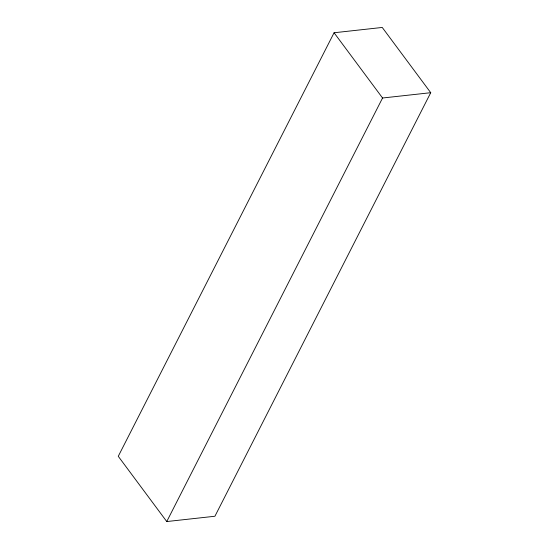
<?xml version="1.0" encoding="UTF-8"?>
<svg xmlns="http://www.w3.org/2000/svg" width="549" height="549" viewBox="0 0 549 549"><rect width="100%" height="100%" fill="white"/><g stroke="black" fill="none" stroke-linecap="round" stroke-linejoin="round"><path stroke-width="0.82" d="M334.08 32.755L118.268 456.301L166.752 521.55L214.92 516.245L430.732 92.699L382.248 27.45L334.08 32.755L382.557 98.003L430.732 92.699M166.752 521.55L382.557 98.003"/></g></svg>
